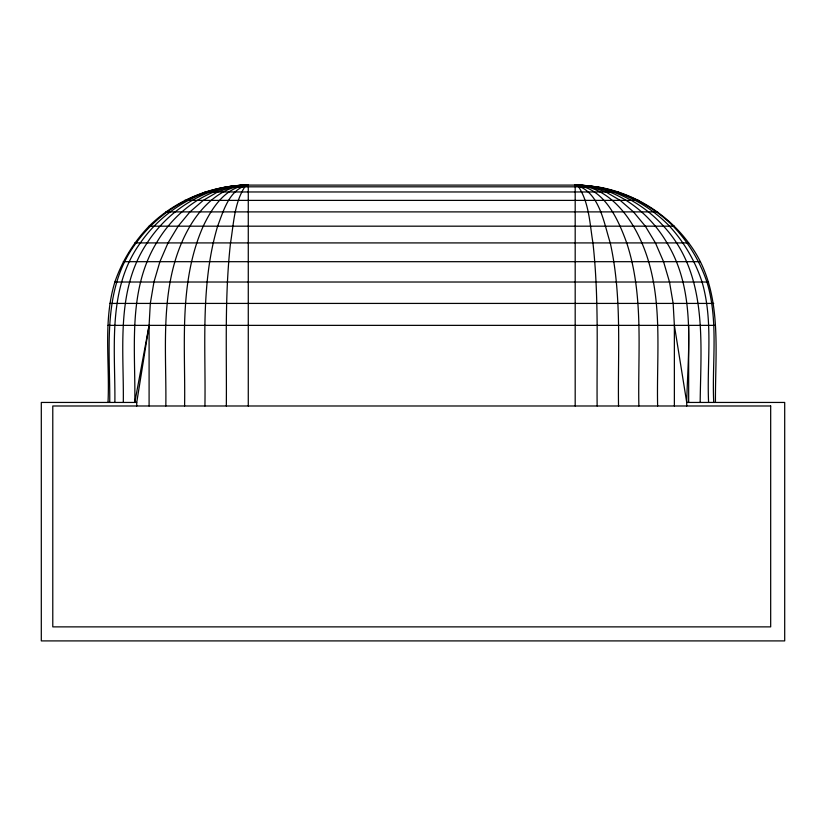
<?xml version="1.0" encoding="UTF-8"?>
<svg xmlns="http://www.w3.org/2000/svg" width="826" height="826" viewBox="0 0 826 826"><rect width="100%" height="100%" fill="white"/><g stroke="black" fill="none" stroke-linecap="round" stroke-linejoin="round"><path stroke-width="1.24" d="M108.01 402.448C109.92 362.407 102.878 321.025 114.876 282.017C122.062 261.13 133.74 242.07 149.093 226.179C175.329 200.326 211.435 185.365 248.275 185.096L575.185 185.096C613.78 185.261 648.059 210.424 666.995 242.916C696.266 290.907 687.924 349.233 686.726 402.448L686.726 405.989M136.734 405.989L136.734 402.448L149.093 325.361L150.311 303.421L153.946 282.017L159.903 261.687L168.029 242.916L178.137 226.179L189.98 211.89L203.248 200.388L217.62 191.962L232.756 186.821L248.275 185.096L248.275 405.989M226.334 186.821L597.126 186.821C633.47 192.85 666.799 213.273 688.667 242.916C723.679 288.542 715.017 348.995 715.45 402.448M204.931 191.962L618.529 191.962M184.59 200.388L638.87 200.388M165.83 211.89L657.63 211.89M149.093 226.179L674.367 226.179M134.793 242.916L688.667 242.916M123.301 261.687L700.159 261.687M114.876 282.017L708.584 282.017M109.734 303.421L713.726 303.421M108.01 325.361L715.45 325.361M136.734 402.448L41.3 402.448L41.3 640.904L784.7 640.904L784.7 402.448L686.726 402.448L674.367 325.361L673.149 303.421L669.514 282.017L663.557 261.687L655.431 242.916L645.323 226.179L633.48 211.89L620.212 200.388L605.84 191.962L590.704 186.821L575.185 185.096L575.185 405.989M597.126 186.821L575.185 185.096L578.623 186.821C589.33 203.299 589.774 224.063 592.934 242.916C599.005 297.05 596.671 351.639 597.126 405.989M713.726 402.448C711.826 362.397 718.796 321.056 706.942 282.017C699.859 261.171 688.347 242.111 673.149 226.179C647.347 200.419 611.663 185.365 575.185 185.096C599.521 190.971 603.775 222.783 610.249 242.916C622.164 296.431 617.683 351.67 618.529 405.989M708.584 402.448C706.757 362.397 713.478 321.128 702.059 282.017C695.275 261.315 684.258 242.235 669.514 226.179C645.013 200.728 610.61 185.344 575.185 185.096C604.219 187.812 618.013 218.859 626.707 242.916C644.032 295.491 637.744 351.69 638.87 405.989M700.159 402.448C700.871 342.594 708.047 273.933 663.557 226.179C641.162 201.276 608.907 185.323 575.185 185.096C607.791 186.17 630.032 215.379 641.885 242.916C664.042 294.345 656.381 351.7 657.63 405.989M688.667 325.361L688.667 402.448M674.367 325.361L674.367 405.989M226.334 405.989C226.789 351.639 224.455 297.05 230.516 242.916C233.686 224.063 234.13 203.299 244.837 186.821L248.275 185.096C204.404 185.22 161.834 207.378 136.197 242.916C101.546 288.708 110.209 349.016 109.734 402.448M204.931 405.989C205.839 346.125 200.284 284.443 217.62 226.179C223.557 210.723 229.432 188.586 248.275 185.096C205.509 185.21 164.57 207.935 140.348 242.916C106.802 289.172 115.454 349.068 114.876 402.448M184.59 405.989C185.602 346.146 178.23 282.626 203.248 226.179C212.045 207.76 225.746 186.459 248.275 185.096C207.305 185.21 169.103 208.926 147.162 242.916C115.454 289.926 124.024 349.14 123.301 402.448M165.83 405.989C166.656 346.084 158.293 280.499 189.98 226.179C202.38 205.251 222.545 185.664 248.275 185.096C209.68 185.261 175.401 210.424 156.465 242.916C127.349 290.897 135.681 349.212 134.793 402.448L149.093 325.361L149.093 405.989M770.679 405.989L52.781 405.989L52.781 626.872L770.679 626.872L770.679 405.989"/></g></svg>
